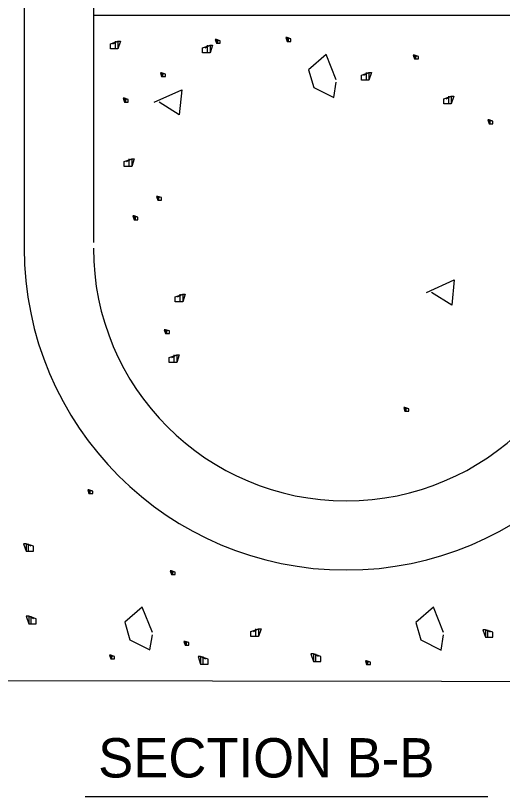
# Model space of a CAD drawing. Extents: x 2133490 to 2172050, y 2138301 to 2145980.
# Drawn here: x 2142740.7 to 2142889.2, y 2142010 to 2142248.1 of the extents above; entities that cross this region are included whole.
import ezdxf

# ---------------------------------------------------------------- set-up
doc = ezdxf.new("R2010")
doc.units = 0
doc.layers.add('Level 40', color=7, linetype='Continuous')
doc.layers.add('ROW_PR_Notes', color=7, linetype='Continuous')

msp = doc.modelspace()

# ---------------------------------------------------------------- linework, layer by layer
at = {"layer": 'Level 40'}
for p, q in [((2142743.35, 2142387.3), (2142743.35, 2142177.18)), ((2142764.45, 2142248.07), (2142764.45, 2142178.93))]:
    msp.add_line(p, q, dxfattribs=at)
at = {"layer": 'ROW_PR_Notes'}
for p, q in [((2142764.45, 2142387.55), (2142764.45, 2142248.07)), ((2142918.62, 2142248.07), (2142764.45, 2142248.07)), ((2142761.99, 2142009.96), (2142884.7, 2142009.96))]:
    msp.add_line(p, q, dxfattribs=at)
for points in [[(2142660.98, 2142045.43), (2143010.34, 2142044.93), (2143010.85, 2142051.47), (2143009.84, 2142058.5), (2143009.84, 2142065.04), (2143013.86, 2142073.09), (2143011.85, 2142083.14), (2143009.84, 2142094.71), (2143007.83, 2142105.78), (2143011.35, 2142117.84), (2143009.84, 2142129.91), (2143005.31, 2142143.49), (2142999.79, 2142155.05), (2142994.26, 2142166.62), (2143000.29, 2142193.27), (2143000.29, 2142209.86), (2143005.31, 2142227.97), (2143008.83, 2142256.12)], [(2142802.77, 2142240.4), (2142802.01, 2142240.79), (2142802.01, 2142239.63), (2142802.39, 2142239.63), (2142803.16, 2142239.63), (2142803.16, 2142239.63), (2142803.16, 2142240.4), (2142802.01, 2142240.79), (2142801.62, 2142240.79), (2142802.01, 2142239.63), (2142802.39, 2142239.63), (2142802.39, 2142240.79)], [(2142824.29, 2142241), (2142823.52, 2142241.38), (2142823.52, 2142240.23), (2142823.91, 2142240.23), (2142824.68, 2142240.23), (2142824.68, 2142240.23), (2142824.68, 2142241), (2142823.52, 2142241.38), (2142823.14, 2142241.38), (2142823.52, 2142240.23), (2142823.91, 2142240.23), (2142823.91, 2142241.38)], [(2142770.41, 2142239.48), (2142771.95, 2142240.24), (2142771.95, 2142237.94), (2142771.18, 2142237.94), (2142769.64, 2142237.94), (2142769.64, 2142237.94), (2142769.64, 2142239.48), (2142771.95, 2142240.24), (2142772.72, 2142240.24), (2142771.95, 2142237.94), (2142771.18, 2142237.94), (2142771.18, 2142240.24)], [(2142798.5, 2142238.28), (2142800.04, 2142239.05), (2142800.04, 2142236.74), (2142799.27, 2142236.74), (2142797.74, 2142236.74), (2142797.74, 2142236.74), (2142797.74, 2142238.28), (2142800.04, 2142239.05), (2142800.81, 2142239.05), (2142800.04, 2142236.74), (2142799.27, 2142236.74), (2142799.27, 2142239.05)], [(2142838.52, 2142228.5), (2142835.45, 2142236.18), (2142830.08, 2142231.57), (2142831.62, 2142226.2), (2142837.76, 2142223.13), (2142838.52, 2142227.74)], [(2142863.14, 2142235.62), (2142862.38, 2142236), (2142862.38, 2142234.85), (2142862.76, 2142234.85), (2142863.53, 2142234.85), (2142863.53, 2142234.85), (2142863.53, 2142235.62), (2142862.38, 2142236), (2142861.99, 2142236), (2142862.38, 2142234.85), (2142862.76, 2142234.85), (2142862.76, 2142236)], [(2142786.04, 2142230.23), (2142785.27, 2142230.62), (2142785.27, 2142229.47), (2142785.65, 2142229.47), (2142786.42, 2142229.47), (2142786.42, 2142229.47), (2142786.42, 2142230.23), (2142785.27, 2142230.62), (2142784.88, 2142230.62), (2142785.27, 2142229.47), (2142785.65, 2142229.47), (2142785.65, 2142230.62)], [(2142846.92, 2142229.91), (2142848.46, 2142230.68), (2142848.46, 2142228.37), (2142847.69, 2142228.37), (2142846.15, 2142228.37), (2142846.15, 2142228.37), (2142846.15, 2142229.91), (2142848.46, 2142230.68), (2142849.22, 2142230.68), (2142848.46, 2142228.37), (2142847.69, 2142228.37), (2142847.69, 2142230.68)], [(2142782.95, 2142221.64), (2142791.4, 2142225.48), (2142790.63, 2142217.8), (2142784.49, 2142221.64)], [(2142774.68, 2142222.46), (2142773.91, 2142222.85), (2142773.91, 2142221.7), (2142774.3, 2142221.7), (2142775.06, 2142221.7), (2142775.06, 2142221.7), (2142775.06, 2142222.46), (2142773.91, 2142222.85), (2142773.53, 2142222.85), (2142773.91, 2142221.7), (2142774.3, 2142221.7), (2142774.3, 2142222.85)], [(2142872.02, 2142222.73), (2142873.56, 2142223.5), (2142873.56, 2142221.19), (2142872.79, 2142221.19), (2142871.26, 2142221.19), (2142871.26, 2142221.19), (2142871.26, 2142222.73), (2142873.56, 2142223.5), (2142874.33, 2142223.5), (2142873.56, 2142221.19), (2142872.79, 2142221.19), (2142872.79, 2142223.5)], [(2142885.85, 2142215.88), (2142885.09, 2142216.27), (2142885.09, 2142215.12), (2142885.47, 2142215.12), (2142886.24, 2142215.12), (2142886.24, 2142215.12), (2142886.24, 2142215.88), (2142885.09, 2142216.27), (2142884.7, 2142216.27), (2142885.09, 2142215.12), (2142885.47, 2142215.12), (2142885.47, 2142216.27)], [(2142774.59, 2142203.6), (2142776.13, 2142204.36), (2142776.13, 2142202.06), (2142775.36, 2142202.06), (2142773.83, 2142202.06), (2142773.83, 2142202.06), (2142773.83, 2142203.6), (2142776.13, 2142204.36), (2142776.9, 2142204.36), (2142776.13, 2142202.06), (2142775.36, 2142202.06), (2142775.36, 2142204.36)], [(2142784.84, 2142192.57), (2142784.07, 2142192.95), (2142784.07, 2142191.8), (2142784.46, 2142191.8), (2142785.22, 2142191.8), (2142785.22, 2142191.8), (2142785.22, 2142192.57), (2142784.07, 2142192.95), (2142783.69, 2142192.95), (2142784.07, 2142191.8), (2142784.46, 2142191.8), (2142784.46, 2142192.95)], [(2142777.67, 2142186.59), (2142776.9, 2142186.97), (2142776.9, 2142185.82), (2142777.28, 2142185.82), (2142778.05, 2142185.82), (2142778.05, 2142185.82), (2142778.05, 2142186.59), (2142776.9, 2142186.97), (2142776.51, 2142186.97), (2142776.9, 2142185.82), (2142777.28, 2142185.82), (2142777.28, 2142186.97)], [(2142866.03, 2142163.64), (2142874.48, 2142167.48), (2142873.71, 2142159.8), (2142867.57, 2142163.64)], [(2142790.14, 2142162.35), (2142791.68, 2142163.11), (2142791.68, 2142160.81), (2142790.91, 2142160.81), (2142789.37, 2142160.81), (2142789.37, 2142160.81), (2142789.37, 2142162.35), (2142791.68, 2142163.11), (2142792.44, 2142163.11), (2142791.68, 2142160.81), (2142790.91, 2142160.81), (2142790.91, 2142163.11)], [(2142787.23, 2142151.91), (2142786.47, 2142152.29), (2142786.47, 2142151.14), (2142786.85, 2142151.14), (2142787.62, 2142151.14), (2142787.62, 2142151.14), (2142787.62, 2142151.91), (2142786.47, 2142152.29), (2142786.08, 2142152.29), (2142786.47, 2142151.14), (2142786.85, 2142151.14), (2142786.85, 2142152.29)], [(2142788.35, 2142143.81), (2142789.88, 2142144.58), (2142789.88, 2142142.27), (2142789.12, 2142142.27), (2142787.58, 2142142.27), (2142787.58, 2142142.27), (2142787.58, 2142143.81), (2142789.88, 2142144.58), (2142790.65, 2142144.58), (2142789.88, 2142142.27), (2142789.12, 2142142.27), (2142789.12, 2142144.58)], [(2142860.22, 2142128.17), (2142859.46, 2142128.56), (2142859.46, 2142127.4), (2142859.84, 2142127.4), (2142860.61, 2142127.4), (2142860.61, 2142127.4), (2142860.61, 2142128.17), (2142859.46, 2142128.56), (2142859.07, 2142128.56), (2142859.46, 2142127.4), (2142859.84, 2142127.4), (2142859.84, 2142128.56)], [(2142763.88, 2142103.07), (2142763.11, 2142103.46), (2142763.11, 2142102.31), (2142763.5, 2142102.31), (2142764.26, 2142102.31), (2142764.26, 2142102.31), (2142764.26, 2142103.07), (2142763.11, 2142103.46), (2142762.73, 2142103.46), (2142763.11, 2142102.31), (2142763.5, 2142102.31), (2142763.5, 2142103.46)], [(2142745.45, 2142086.24), (2142743.92, 2142087), (2142743.92, 2142084.7), (2142744.69, 2142084.7), (2142746.22, 2142084.7), (2142746.22, 2142084.7), (2142746.22, 2142086.24), (2142743.92, 2142087), (2142743.16, 2142087), (2142743.92, 2142084.7), (2142744.69, 2142084.7), (2142744.69, 2142087)], [(2142789.02, 2142078.36), (2142788.25, 2142078.75), (2142788.25, 2142077.6), (2142788.64, 2142077.6), (2142789.41, 2142077.6), (2142789.41, 2142077.6), (2142789.41, 2142078.36), (2142788.25, 2142078.75), (2142787.87, 2142078.75), (2142788.25, 2142077.6), (2142788.64, 2142077.6), (2142788.64, 2142078.75)], [(2142782.45, 2142059.98), (2142779.38, 2142067.66), (2142774.01, 2142063.05), (2142775.55, 2142057.68), (2142781.69, 2142054.61), (2142782.45, 2142059.21)], [(2142871.24, 2142059.96), (2142868.17, 2142067.64), (2142862.8, 2142063.03), (2142864.34, 2142057.66), (2142870.48, 2142054.59), (2142871.24, 2142059.2)], [(2142746.28, 2142064.12), (2142744.74, 2142064.89), (2142744.74, 2142062.59), (2142745.51, 2142062.59), (2142747.04, 2142062.59), (2142747.04, 2142062.59), (2142747.04, 2142064.12), (2142744.74, 2142064.89), (2142743.97, 2142064.89), (2142744.74, 2142062.59), (2142745.51, 2142062.59), (2142745.51, 2142064.89)], [(2142813.26, 2142060.25), (2142814.8, 2142061.01), (2142814.8, 2142058.71), (2142814.03, 2142058.71), (2142812.5, 2142058.71), (2142812.5, 2142058.71), (2142812.5, 2142060.25), (2142814.8, 2142061.01), (2142815.57, 2142061.01), (2142814.8, 2142058.71), (2142814.03, 2142058.71), (2142814.03, 2142061.01)], [(2142885.49, 2142060.02), (2142883.96, 2142060.79), (2142883.96, 2142058.49), (2142884.72, 2142058.49), (2142886.26, 2142058.49), (2142886.26, 2142058.49), (2142886.26, 2142060.02), (2142883.96, 2142060.79), (2142883.19, 2142060.79), (2142883.96, 2142058.49), (2142884.72, 2142058.49), (2142884.72, 2142060.79)], [(2142793.21, 2142056.84), (2142792.44, 2142057.22), (2142792.44, 2142056.07), (2142792.83, 2142056.07), (2142793.6, 2142056.07), (2142793.6, 2142056.07), (2142793.6, 2142056.84), (2142792.44, 2142057.22), (2142792.06, 2142057.22), (2142792.44, 2142056.07), (2142792.83, 2142056.07), (2142792.83, 2142057.22)], [(2142770.49, 2142052.65), (2142769.73, 2142053.04), (2142769.73, 2142051.89), (2142770.11, 2142051.89), (2142770.88, 2142051.89), (2142770.88, 2142051.89), (2142770.88, 2142052.65), (2142769.73, 2142053.04), (2142769.34, 2142053.04), (2142769.73, 2142051.89), (2142770.11, 2142051.89), (2142770.11, 2142053.04)], [(2142798.69, 2142051.83), (2142797.15, 2142052.6), (2142797.15, 2142050.3), (2142797.92, 2142050.3), (2142799.45, 2142050.3), (2142799.45, 2142050.3), (2142799.45, 2142051.83), (2142797.15, 2142052.6), (2142796.39, 2142052.6), (2142797.15, 2142050.3), (2142797.92, 2142050.3), (2142797.92, 2142052.6)], [(2142833.08, 2142052.65), (2142831.55, 2142053.42), (2142831.55, 2142051.12), (2142832.31, 2142051.12), (2142833.85, 2142051.12), (2142833.85, 2142051.12), (2142833.85, 2142052.65), (2142831.55, 2142053.42), (2142830.78, 2142053.42), (2142831.55, 2142051.12), (2142832.31, 2142051.12), (2142832.31, 2142053.42)], [(2142848.52, 2142050.92), (2142847.75, 2142051.3), (2142847.75, 2142050.15), (2142848.14, 2142050.15), (2142848.9, 2142050.15), (2142848.9, 2142050.15), (2142848.9, 2142050.92), (2142847.75, 2142051.3), (2142847.37, 2142051.3), (2142847.75, 2142050.15), (2142848.14, 2142050.15), (2142848.14, 2142051.3)]]:
    msp.add_lwpolyline(points, dxfattribs=at)
for radius in [98.18, 77.09]:
    msp.add_arc((2142841.54, 2142177.18), radius, 180, 0, dxfattribs=at)

# ---------------------------------------------------------------- texts
msp.add_text('SECTION B-B', height=12, dxfattribs=at).set_placement((2142765.91, 2142015.72))

doc.saveas('drawing.dxf')
